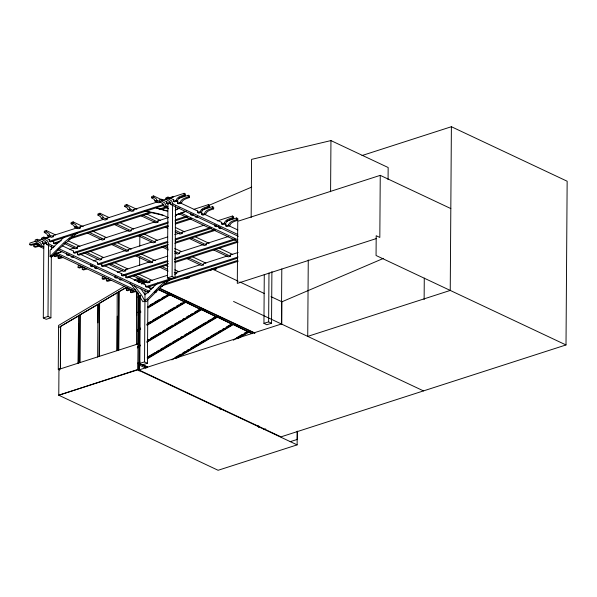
<?xml version="1.0" encoding="UTF-8"?>
<svg xmlns="http://www.w3.org/2000/svg" width="597" height="597" viewBox="0 0 597 597"><rect width="100%" height="100%" fill="white"/><g stroke="black" fill="none" stroke-linecap="round" stroke-linejoin="round"><path stroke-width="0.9" d="M36.827 243.904L31.096 245.292L29.85 244.71L29.865 243.076L35.186 241.36M40.208 245.986L35.238 247.248L33.992 246.658L34.007 245.024L32.551 244.345M43.499 248.352L40.126 246.77L38.715 243.695L35.178 241.569L35.193 239.934L37.201 239.285L43.088 242.061M43.827 246.912L42.141 246.121L40.73 243.046L37.193 240.919L37.201 239.285M41.678 239.591L41.686 238.979M53.573 247.777L46.835 244.606L45.424 241.539L41.887 239.404L41.894 237.77L43.909 237.121L49.797 239.897M46.947 243.031L43.82 244.039L42.574 243.457L42.588 241.822M51.327 256.001L50.902 317.805L46.2 319.313L43.305 317.947L43.827 243.24M54.745 246.733L48.85 243.957L47.439 240.889L43.902 238.755L43.909 237.121M53.342 235.502L53.334 236.725L51.32 237.375L47.588 235.621L46.954 234.076L44.29 232.427L44.297 231.203L46.312 230.554L55.558 234.905M53.334 236.725L49.603 234.972L48.969 233.427L46.305 231.778L46.312 230.554M50.902 317.805L47.999 316.44L48.491 245.412M49.058 237.21L49.066 236.599L44.962 237.919M164.138 205.241L50.529 241.875L49.282 241.292L49.297 239.658M61.857 251.673L54.693 254.315L51.32 257.061L50.081 256.479L50.126 250.121L64.782 236.531M51.379 249.546L51.402 245.86M59.11 242.397L54.67 243.83L53.424 243.24L53.439 241.613M58.67 255.65L55.222 256.658L53.984 256.068L53.991 254.434M62.812 257.598L59.364 258.605L58.125 258.023L58.133 256.389L59.909 255.815M59.678 370.006L58.267 369.342L58.573 325.44L124.631 286.187M60.7 326.634L60.401 368.871L60.424 326.507L78.558 316.022L78.222 363.14L78.505 323.417M69.513 254.897L67.954 255.404L66.707 254.822L66.722 253.188M80.177 226.853L80.17 228.076L78.155 228.726L74.424 226.964L73.789 225.427L71.125 223.778L71.133 222.547L73.147 221.897L83.229 226.651M80.17 228.076L76.438 226.323L75.804 224.778L73.132 223.129L73.147 221.897M167.854 223.188L74.662 253.24L73.416 252.658L73.431 251.024M64.043 243.367L75.453 248.74L77.468 248.091L77.476 246.867M168.451 226.285L78.804 255.195L77.558 254.606L77.573 252.971M82.796 267.016L79.356 268.016L78.11 267.434L78.125 265.799L79.901 265.232M80.155 315.074L79.819 362.633L79.879 314.947L98.02 304.463L97.886 322.858M86.946 268.963L83.498 269.971L82.259 269.381L82.267 267.755L84.043 267.18M93.647 266.262L92.08 266.769L90.841 266.18L90.848 264.546M97.789 268.21L96.229 268.717L94.983 268.135L94.998 266.501M168.026 242.278L98.789 264.605L97.55 264.016L97.557 262.382M107.012 218.196L107.005 219.42L104.99 220.069L101.259 218.315L100.624 216.771L97.96 215.121L97.968 213.898L99.975 213.248L109.221 217.599M97.647 356.902L98.02 304.463M99.617 303.507L99.236 356.387L99.341 303.38L117.199 292.769L117.064 350.655L117.31 316.186M107.005 219.42L103.274 217.666L102.639 216.121L99.968 214.472L99.975 213.248M84.095 252.815L99.587 260.105L101.594 259.456L101.602 258.232M167.727 245.658L102.93 266.553L101.691 265.971L101.699 264.337M106.93 278.374L103.49 279.381L102.244 278.799L102.259 277.165L104.027 276.59M87.617 233.181L102.288 240.084L104.296 239.434L104.311 238.21M111.072 280.329L107.632 281.336L106.385 280.747L106.4 279.112L108.176 278.545M117.781 277.627L116.214 278.127L114.975 277.545L114.982 275.911M119.072 291.948L118.661 350.14L118.796 291.814L126.84 287.329M168.19 261.367L122.922 275.963L121.684 275.381L121.691 273.747M133.847 209.547L133.832 210.771L131.825 211.42L128.094 209.659L127.46 208.122L124.788 206.465L124.803 205.241L126.81 204.592L136.9 209.346M108.229 264.173L123.713 271.463L125.728 270.814L125.736 269.59M167.891 264.755L127.064 277.918L125.825 277.329L125.833 275.702M133.832 210.771L130.109 209.01L129.474 207.472L126.803 205.816L126.81 204.592M131.064 289.739L127.616 290.746L126.377 290.157L126.385 288.523L128.161 287.955M111.743 244.539L126.415 251.449L128.43 250.8L128.437 249.576M135.206 291.687L131.765 292.694L130.519 292.112L130.534 290.478L132.303 289.903M113.631 224.144L129.124 231.435L131.131 230.785L131.139 229.561L155.086 221.838M136.482 344.409L136.586 291.411M136.691 315.656L136.862 291.537M297.224 431.377L297.127 444.869L218.106 470.279L58.767 395.221L58.954 369.342L138.079 343.902L138.161 293.142M138.243 282.097L138.161 278.142L134.176 280.515M138.437 293.269L137.795 369.812L297.127 444.869M138.519 282.224L138.541 278.657M138.34 370.356L138.273 362.551M361.983 155.548L451.392 126.721L567.15 181.227L566.008 344.947L280.986 436.855L138.907 369.953L139.422 295.433M139.519 282.396L139.541 278.665M139.631 265.628L139.691 257.247M139.773 246.068L139.84 235.822M139.034 370.879L139.086 363.595L137.982 363.073L138.392 362.946M139.444 370.879L139.385 363.073M140.302 296.067L139.832 363.401L144.526 361.886L147.429 363.252L147.869 299.612M144.526 361.886L145.019 290.866M145.586 282.665L145.593 282.053L141.489 283.374M237.591 258.135L147.056 287.329L145.81 286.747L145.825 285.112M147.914 293.157L147.929 291.306M132.362 275.538L147.847 282.829L149.862 282.18L149.869 280.956M151.198 289.284L149.951 288.694L149.966 287.06L148.623 287.493M154.929 201.01L156.944 200.361L160.668 202.114L158.66 202.764L154.929 201.01L154.295 199.465L151.623 197.816L151.638 196.592L153.645 195.943L162.891 200.293M135.877 255.904L150.548 262.814L152.563 262.165L152.571 260.941M156.944 200.361L156.31 198.816L153.638 197.167L153.645 195.943M137.765 235.502L153.25 242.8L155.265 242.151L155.272 240.919L167.69 236.919M154.571 292.463L156.586 291.814L156.593 290.179M141.28 215.875L155.951 222.778L157.966 222.129L157.974 220.905M168.451 208.734L164.235 206.749L162.824 203.674L159.287 201.547L159.295 199.913L161.309 199.264L167.197 202.04M167.936 206.89L166.25 206.099L164.839 203.032L161.302 200.898L161.309 199.264M165.787 199.57L165.794 198.958M238.315 236.308L170.943 204.584L169.533 201.517L165.996 199.383L166.003 197.749L168.018 197.1L173.906 199.876M171.055 203.01L167.929 204.017L166.682 203.435L166.697 201.801M175.511 205.838L175.011 277.784L170.309 279.292L167.414 277.926L167.936 203.219M237.8 234.472L172.958 203.935L171.548 200.868L168.011 198.734L168.018 197.1M175.011 277.784L172.108 276.418L172.6 205.39M173.167 197.189L173.175 196.577L169.07 197.898M169.085 198.182L184.16 193.316L185.398 193.906L185.391 195.54C182.428 196.674 178.249 197.435 177.316 200.995L174.637 201.861L173.391 201.271L173.406 199.637M174.682 274.172L176.697 273.523L176.705 272.299M178.548 198.413L188.301 195.271L189.547 195.853L189.533 197.488C186.57 198.629 182.398 199.391 181.466 202.943L178.779 203.808L177.533 203.219L177.548 201.592M174.936 253.009L177.384 254.158L179.398 253.509L179.406 252.285L203.346 244.561M175.197 231.837L180.085 234.143L182.1 233.494L182.107 232.27M185.391 195.54L184.145 194.95L184.16 193.316M183.794 278.874L183.794 278.471M189.533 197.488L188.286 196.906L188.301 195.271M185.786 277.851L187.122 278.396L189.137 277.747L189.145 276.523M193.622 214.875L192.062 215.383L190.816 214.801L190.831 213.166M194.1 209.256L208.293 204.681L209.532 205.264L209.525 206.898C206.562 208.04 202.383 208.801 201.45 212.353L198.771 213.219L197.525 212.636L197.54 211.002M201.793 210.062L212.435 206.629L213.674 207.219L213.666 208.853C210.704 209.987 206.525 210.756 205.592 214.308L202.913 215.174L201.667 214.584L201.682 212.95M186.033 258.232L201.517 265.523L203.525 264.874L203.54 263.65L227.479 255.926M189.547 238.599L204.219 245.509L206.234 244.86L206.241 243.636M209.525 206.898L208.278 206.316L208.293 204.681M210.629 270.225L212.644 269.165M213.666 208.853L212.42 208.263L212.435 206.629M218.539 225.987L216.189 226.748L214.95 226.159L214.957 224.524M211.957 268.926L213.957 269.74L215.965 269.09L215.98 267.866M221.897 228.188L220.33 228.696L219.092 228.114L219.099 226.479M220.181 409.639L220.189 407.796M217.345 220.905L232.42 216.047L233.666 216.629L233.651 218.263C230.688 219.397 226.517 220.166 225.584 223.718L222.897 224.584L221.659 223.994L221.666 222.368M226.808 221.144L236.561 217.995L237.807 218.584L237.793 220.211C234.837 221.353 230.658 222.114 229.726 225.666L227.039 226.532L225.8 225.95L225.808 224.315M213.681 249.964L228.352 256.867L230.36 256.217L230.367 254.994M233.651 218.263L232.412 217.681L232.42 216.047M237.793 220.211L236.554 219.629L236.561 217.995M251.165 217.45L251.568 159.377L330.947 140.586L388.162 167.526L388.072 179.622M258.65 427.504L258.665 425.646M271.896 271.583L271.538 323.231L266.837 324.746L263.941 323.38L264.277 274.493M271.538 323.231L268.635 321.865L268.978 272.978M281.799 269.001L281.418 323.999L138.907 369.953M281.769 324.149L281.926 301.791L271.001 296.642M297.328 431.131L297.269 439.444L290.164 441.676M308.268 259.956L307.731 336.387L450.242 290.433L451.392 126.721M330.589 191.749L330.947 140.586M376.282 238.584L237.307 283.396L237.74 221.308L380.252 175.354L379.819 237.442L376.2 235.733L376.058 255.501L566.008 344.947M424.131 299.552L424.28 278.112M173.391 201.271L176.078 200.405C177.01 196.853 181.182 196.092 184.145 194.95M177.533 203.219L180.219 202.361C181.152 198.801 185.331 198.04 188.286 196.906M197.525 212.636L200.211 211.771C201.144 208.219 205.316 207.45 208.278 206.316M201.667 214.584L204.353 213.719C205.286 210.166 209.457 209.405 212.42 208.263M221.659 223.994L224.338 223.129C225.27 219.577 229.449 218.815 232.412 217.681M225.8 225.95L228.479 225.084C229.412 221.532 233.591 220.763 236.554 219.629M175.025 216.233C177.921 212.905 182.891 213.756 186.219 211.017M50.081 256.479L64.379 242.195L74.506 233.83M51.32 257.061L58.976 248.942L77.767 232.546M157.653 283.053L144.996 294.799L140.989 288.918M169.944 279.709L160.489 287.455L146.19 301.731L144.952 301.149L141.638 295.254L134.564 285.911M166.675 281C157.339 286.179 151.892 296.709 142.937 301.798L136.907 291.918L130.094 282.956M58.558 327.611L126.564 287.202M138.25 280.254L136.929 281.336M138.556 296.216L140.161 295.269M137.855 297.082L140.258 295.649M138.056 312.171L139.661 311.224M150.071 305.037L152.474 303.604M154.071 302.657L159.683 299.321M162.085 297.896L164.481 296.47M166.085 295.515L168.488 294.09L168.593 294.47L147.765 306.851M138.161 312.559L140.564 311.134M138.362 313.171L140.765 311.746M147.974 307.462L169.593 294.612L184.413 301.903L146.772 324.275M138.459 313.552L140.862 312.127M148.071 307.843L169.697 294.993M148.272 322.94L150.675 321.514M152.28 320.559L158.683 316.753M160.287 315.798L162.69 314.373M164.287 313.418L166.69 311.992M168.294 311.037L174.705 307.231M176.302 306.283L178.704 304.851M180.309 303.903L181.906 302.948M137.967 329.507L140.37 328.081M137.37 330.596L140.571 328.693M146.974 324.887L185.421 302.045L200.234 309.336L147.377 340.753M137.467 330.984L140.668 329.074M147.078 325.268L185.518 302.425M147.28 340.365L148.877 339.417M150.481 338.462L156.892 334.656M158.489 333.701L160.891 332.275M162.496 331.32L164.899 329.895M166.496 328.947L172.906 325.134M174.511 324.186L176.913 322.753M178.51 321.805L180.115 320.85M182.518 319.425L184.115 318.47M186.518 317.044L188.921 315.619M190.525 314.664L192.13 313.716M194.532 312.283L200.137 308.955L200.234 309.336M137.773 346.461L140.176 345.036M137.974 347.073L140.377 345.648M146.78 341.835L201.241 309.47L216.062 316.768L147.183 357.7M137.273 347.932L139.676 346.506M146.884 342.223L201.346 309.858M148.683 356.364L155.093 352.558M156.698 351.603L159.1 350.178M160.697 349.223L163.1 347.797M164.705 346.85L171.108 343.036M172.712 342.088L175.115 340.656M176.719 339.708L178.316 338.753M180.719 337.327L182.324 336.372M184.727 334.947L187.13 333.522M188.727 332.566L190.331 331.619M192.734 330.186L206.346 322.096M207.95 321.149L210.353 319.716M211.957 318.768L215.957 316.388L216.062 316.768M139.982 361.983L138.377 362.939L147.668 367.297M147.392 358.312L217.062 316.903L231.882 324.201L171.817 359.901M147.489 358.693L217.166 317.291M174.921 357.61L180.525 354.282M182.928 352.849L185.331 351.424M186.936 350.469L188.533 349.521M190.936 348.088L197.346 344.282M198.943 343.335L204.555 339.999M206.152 339.051L208.554 337.618M210.159 336.671L216.562 332.865M218.166 331.91L220.569 330.484M222.174 329.529L223.771 328.581M226.173 327.149L231.778 323.82L231.882 324.201M175.227 358.603L232.89 324.335L247.703 331.633L233.293 340.2M176.928 358.036L232.987 324.723M236.39 337.917L242.001 334.581M244.404 333.156L247.606 331.253L247.703 331.633M236.696 338.909L248.71 331.768L252.083 333.693M238.397 338.342L248.815 332.156M61.133 251.665L58.663 252.927L55.439 253.553M175.488 209.793L178.63 208.189M175.145 210.353L179.854 207.943M181.272 213.166L176.861 214.398M182.033 212.778L184.324 211.607M209.025 205.323L251.718 187.07M281.926 301.791L383.55 258.352M137.623 369.558L58.767 395.221L137.795 369.812M44.29 232.427L46.305 231.778M71.125 223.778L73.132 223.129M97.96 215.121L99.968 214.472M124.788 206.465L126.803 205.816M151.623 197.816L153.638 197.167M47.588 235.621L49.603 234.972M74.424 226.964L76.438 226.323M101.259 218.315L103.274 217.666M128.094 209.659L130.109 209.01M38.73 240.218L42.275 239.069M44.939 238.21L50.26 236.494M52.917 235.643L77.744 227.636M79.52 227.061L103.46 219.338M106.124 218.48L130.952 210.472M133.616 209.622L157.556 201.898M162.877 200.182L166.421 199.04M35.178 241.569L37.193 240.919M41.887 239.404L43.902 238.755M159.287 201.547L161.302 200.898M165.996 199.383L168.011 198.734M44.962 238.531L48.238 237.479M169.07 198.51L172.346 197.458M34.007 245.024L37.551 243.882M29.85 244.71L35.581 243.322L37.26 243.785L37.88 244.971L39.895 244.322M42.574 243.457L46.491 242.195M49.282 241.292L163.787 204.368M166.682 203.435L170.6 202.174M40.462 245.121L39.126 245.554L37.88 244.971M40.126 246.77L42.141 246.121M46.835 244.606L48.85 243.957M164.235 206.749L166.25 206.099M170.943 204.584L172.958 203.935M53.424 243.24L61.416 240.666M71.177 237.516L149.287 212.331M159.048 209.181L166.153 206.89M68.871 239.248L152.302 212.345M161.183 209.48L167.391 207.48M69.953 249.292L74.386 247.859M77.05 247.001L101.878 238.994M104.542 238.136L128.482 230.42M157.742 220.98L168.384 217.547M175.481 215.263L179.913 213.83M66.707 254.822L68.274 254.315M73.416 252.658L168.391 222.032M175.488 219.741L186.145 216.308M190.816 214.801L192.383 214.293M174.958 220.897L187.383 216.89M77.558 254.606L168.093 225.412M175.197 223.121L190.286 218.256M73.662 256.852L72.095 257.352L70.849 256.77M175.548 223.994L191.525 218.838M197.764 216.83L196.204 217.33L194.958 216.748M93.199 260.941L98.52 259.225M101.184 258.367L126.012 250.359M127.78 249.785L151.728 242.069M174.779 234.628L179.219 233.203M181.876 232.345L204.047 225.196M90.841 266.18L92.408 265.68M97.55 264.016L167.667 241.404M175.66 238.83L210.271 227.666M214.95 226.159L216.517 225.659M175.122 239.987L211.517 228.255M94.983 268.135L96.55 267.628M101.691 265.971L168.257 244.501M175.361 242.21L214.413 229.621M219.092 228.114L220.659 227.606M174.831 243.367L215.659 230.203M117.333 272.299L122.654 270.583M125.31 269.732L150.145 261.725M152.802 260.867L167.876 256.001M174.973 253.718L176.742 253.143M206.01 243.71L228.173 236.561M114.975 277.545L116.534 277.038M121.684 275.381L167.832 260.501M174.936 258.21L234.405 239.031M174.406 259.367L235.651 239.613M120.676 278.993L119.116 279.493L120.355 280.083L121.922 279.575M125.825 277.329L168.429 263.59M174.637 261.59L237.658 241.27M174.996 262.464L238.016 242.143M141.467 283.665L146.787 281.948M149.444 281.09L167.182 275.374M176.048 272.516L199.988 264.792M230.136 255.068L238.121 252.494M141.489 283.985L144.765 282.926M43.305 317.947L47.999 316.44M167.414 277.926L172.108 276.418M145.81 286.747L238.121 256.979M149.951 288.694L153.504 287.553M164.153 284.112L237.83 260.359M184.466 278.254L185.809 277.821M161.847 285.844L238.181 261.232M160.287 287.045L162.302 286.396M58.267 369.342L60.125 368.745M77.946 363.013L79.543 362.498M97.371 356.767L98.96 356.26M116.788 350.529L118.385 350.014M136.206 344.282L137.803 343.768M263.941 323.38L268.635 321.865M139.071 363.588L139.497 363.461M139.079 365.297L139.489 365.163M142.728 364.767L147.429 363.252M263.934 429.512L265.702 428.937M33.992 246.658L39.723 245.27M53.984 256.068L57.424 255.061M58.125 258.023L61.566 257.016M78.11 267.434L81.558 266.426M82.259 269.381L85.699 268.381M102.244 278.799L105.691 277.792M106.385 280.747L109.833 279.739M126.377 290.157L129.818 289.149M130.519 292.112L133.967 291.105M155.444 207.569L167.772 211.114M156.683 208.152L166.376 210.935M163.16 215.345L144.295 210.957M145.496 211.077C153.13 212.808 161.175 213.42 168.033 217.629M213.972 268.277L215.965 269.09M187.801 277.202L189.137 277.747M155.168 291.217L156.586 291.814M138.377 364.64L146.026 368.23M380.252 175.354L450.817 208.577M176.078 200.405L177.316 200.995M180.219 202.361L181.466 202.943M200.211 211.771L201.45 212.353M204.353 213.719L205.592 214.308M224.338 223.129L225.584 223.718M228.479 225.084L229.726 225.666M176.428 201.062L178.107 201.853M179.794 202.644L198.294 211.36M199.973 212.151L202.495 213.338M204.181 214.129L221.838 222.442M224.36 223.629L226.039 224.427M228.569 225.614L237.815 229.964M180.57 212.838L237.83 239.807M178.555 213.487L237.502 241.248M146.146 213.696L160.436 220.427M175.563 227.547L184.809 231.905M194.898 236.651L209.189 243.382M219.278 248.128L232.726 254.464M143.295 215.226L157.966 222.129M175.578 230.427L182.1 233.494M191.562 237.949L206.234 244.86M215.689 249.315L230.36 256.217M165.414 227.233L167.861 228.39M119.31 222.353L133.601 229.076M143.69 233.83L157.138 240.158M174.787 248.471L181.51 251.643M191.6 256.389L205.89 263.12M115.646 223.494L131.131 230.785M139.78 234.852L155.265 242.151M163.914 246.218L167.988 248.136M174.503 251.21L179.398 253.509M188.04 257.583L203.525 264.874M212.151 268.934L238.21 281.202M239.89 281.993L264.27 293.478M161.899 246.867L168.421 249.934M92.475 231.002L106.766 237.733M117.691 242.875L131.146 249.21M141.228 253.956L155.518 260.688M165.608 265.441L168.13 266.628M174.854 269.792L179.055 271.769M89.625 232.531L104.296 239.434M113.758 243.889L128.43 250.8M137.892 255.255L152.563 262.165M162.026 266.62L167.727 269.307M174.249 272.374L176.697 273.523M233.546 301.455L423.497 390.901M160.011 267.269L168.16 271.105M68.162 240.845L79.931 246.382M90.02 251.136L103.468 257.471M113.557 262.217L127.848 268.948M137.929 273.695L152.22 280.426M65.237 242.337L77.468 248.091M86.11 252.165L101.594 259.456M110.244 263.523L125.728 270.814M134.377 274.889L149.862 282.18M139.28 278.672L146.869 282.232M159.518 288.172L254.785 332.925M138.265 278.53L146.974 282.62M158.772 288.164L254.882 333.305M137.952 279.747L144.489 282.814M158.675 289.478L251.979 333.305M138.049 280.127L143.773 282.814M157.959 289.478L168.593 294.47M52.32 241.084L53.999 241.875M55.685 242.666L57.364 243.457M62.409 245.837L73.341 250.979M75.864 252.173L77.55 252.964M80.073 254.15L97.729 262.464M100.251 263.65L101.938 264.449M104.46 265.635L122.116 273.948M123.795 274.739L126.318 275.926M128.848 277.112L145.661 285.038M148.183 286.224L149.869 287.015M58.954 248.718L149.907 291.537M57.79 249.762L148.735 292.59M56.461 252.859L135.616 290.135M55.29 253.904L137.817 292.769M143.467 364.991L147.556 366.909M139.907 363.983L144.81 366.282M184.309 301.522L184.413 301.903"/></g></svg>
